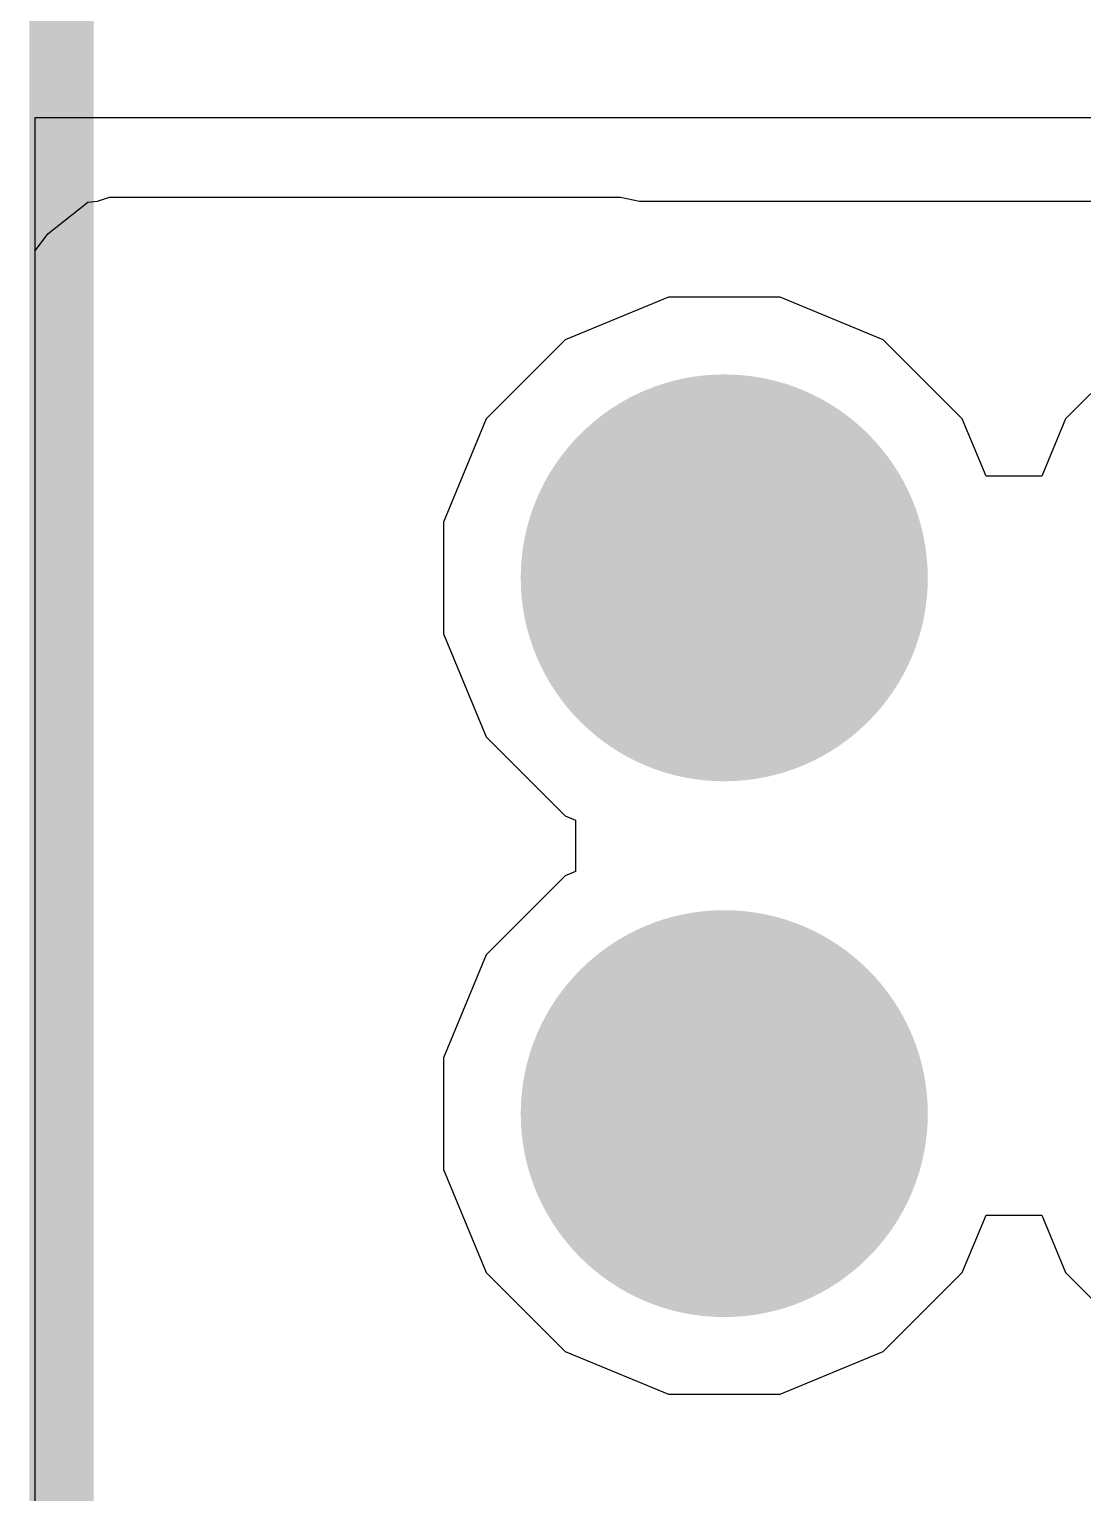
# Model space of a CAD drawing. Header units: inches. Extents: x -4 to 5258, y -4 to 5281.
# Drawn here: x 70.901 to 72.98, y 15.7 to 18.589 of the extents above; entities that cross this region are included whole.
import ezdxf

# ---------------------------------------------------------------- set-up
doc = ezdxf.new("R2010")
doc.units = ezdxf.units.IN
for name, color, linetype in [('Bottom Layer', 5, 'Continuous'), ('Bottom Solder', 6, 'Continuous'), ('Drill Drawing', 1, 'Continuous'), ('Layer 1', 16, 'Continuous'), ('Layer 2', 76, 'Continuous'), ('Top Layer', 1, 'Continuous'), ('Top Overlay', 2, 'Continuous'), ('Top Solder', 216, 'Continuous'), ('Via Holes', 16, 'Continuous')]:
    doc.layers.add(name, color=color, linetype=linetype)

# ---------------------------------------------------------------- blocks, each defined once
blk = doc.blocks.new('SOIC_8_23')
at = {"layer": 'Top Overlay'}
blk.add_lwpolyline([(1.9906, -2.4892, 0.127, 0.127, 0), (-1.9906, -2.4892, 0.127, 0.127, 0)], format="xyseb", dxfattribs=at)

msp = doc.modelspace()

# ---------------------------------------------------------------- hatches: boundary and pattern name
at = {"layer": 'Bottom Layer'}
h = msp.add_hatch(color=5, dxfattribs=at)
edge = h.paths.add_edge_path()
edge.add_arc((72.2726, 17.5059), 0.3, 0, 360)
h = msp.add_hatch(color=5, dxfattribs=at)
edge = h.paths.add_edge_path()
edge.add_arc((72.2726, 16.4482), 0.3, 0, 360)
at = {"layer": 'Bottom Solder'}
h = msp.add_hatch(color=6, dxfattribs=at)
edge = h.paths.add_edge_path()
edge.add_arc((72.2726, 17.5059), 0.4016, 0, 360)
h = msp.add_hatch(color=6, dxfattribs=at)
edge = h.paths.add_edge_path()
edge.add_arc((72.2726, 16.4482), 0.4016, 0, 360)
at = {"layer": 'Layer 1'}
h = msp.add_hatch(color=16, dxfattribs=at)
edge = h.paths.add_edge_path()
edge.add_arc((72.2726, 17.5059), 0.3, 0, 360)
h = msp.add_hatch(color=16, dxfattribs=at)
edge = h.paths.add_edge_path()
edge.add_arc((72.2726, 16.4482), 0.3, 0, 360)
at = {"layer": 'Layer 2'}
h = msp.add_hatch(color=76, dxfattribs=at)
edge = h.paths.add_edge_path()
edge.add_arc((72.2726, 17.5059), 0.3, 0, 360)
h = msp.add_hatch(color=76, dxfattribs=at)
edge = h.paths.add_edge_path()
edge.add_arc((72.2726, 16.4482), 0.3, 0, 360)
at = {"layer": 'Top Layer'}
h = msp.add_hatch(color=1, dxfattribs=at)
edge = h.paths.add_edge_path()
edge.add_arc((72.2726, 17.5059), 0.3, 0, 360)
h = msp.add_hatch(color=1, dxfattribs=at)
edge = h.paths.add_edge_path()
edge.add_arc((72.2726, 16.4482), 0.3, 0, 360)
at = {"layer": 'Top Solder'}
h = msp.add_hatch(color=216, dxfattribs=at)
edge = h.paths.add_edge_path()
edge.add_arc((72.2726, 17.5059), 0.4016, 0, 360)
h = msp.add_hatch(color=216, dxfattribs=at)
edge = h.paths.add_edge_path()
edge.add_arc((72.2726, 16.4482), 0.4016, 0, 360)
at = {"layer": 'Via Holes'}
h = msp.add_hatch(color=7, dxfattribs=at)
edge = h.paths.add_edge_path()
edge.add_arc((72.2726, 17.5059), 0.15, 0, 360)
h = msp.add_hatch(color=7, dxfattribs=at)
edge = h.paths.add_edge_path()
edge.add_arc((72.2726, 16.4482), 0.15, 0, 360)

# ---------------------------------------------------------------- linework, layer by layer
at = {"layer": 'Bottom Layer'}
for p, q in [((72.1624, 18.0599), (71.9588, 17.9755)), ((72.3828, 18.0599), (72.1624, 18.0599)), ((72.5865, 17.9755), (72.3828, 18.0599)), ((71.9588, 17.9755), (71.803, 17.8197)), ((72.7423, 17.8197), (72.5865, 17.9755)), ((73.1018, 17.9755), (72.946, 17.8197)), ((71.803, 17.8197), (71.7186, 17.6161)), ((72.7892, 17.7066), (72.7423, 17.8197)), ((72.946, 17.8197), (72.8991, 17.7066)), ((72.8991, 17.7066), (72.7892, 17.7066)), ((71.7186, 17.6161), (71.7186, 17.3957)), ((71.7186, 17.3957), (71.803, 17.1921)), ((71.803, 17.1921), (71.9588, 17.0362)), ((71.9588, 17.0362), (71.9791, 17.0278)), ((71.9791, 17.0278), (71.9791, 16.9262)), ((71.9588, 16.9179), (71.803, 16.762)), ((71.9791, 16.9262), (71.9588, 16.9179)), ((71.803, 16.762), (71.7186, 16.5584)), ((71.7186, 16.5584), (71.7186, 16.338)), ((71.7186, 16.338), (71.803, 16.1344)), ((72.7423, 16.1344), (72.7892, 16.2475)), ((72.7892, 16.2475), (72.8991, 16.2475)), ((72.8991, 16.2475), (72.946, 16.1344)), ((71.803, 16.1344), (71.9588, 15.9785)), ((72.5865, 15.9785), (72.7423, 16.1344)), ((72.946, 16.1344), (73.1018, 15.9785)), ((71.9588, 15.9785), (72.1624, 15.8942)), ((72.3828, 15.8942), (72.5865, 15.9785)), ((72.1624, 15.8942), (72.3828, 15.8942))]:
    msp.add_line(p, q, dxfattribs=at)
at = {"layer": 'Drill Drawing'}
for points in [[(72.1456, 17.6329, 0.0508, 0.0508, 0), (72.1456, 17.7599, 0.0508, 0.0508, 0)], [(72.1456, 17.7599, 0.0508, 0.0508, 0), (72.3996, 17.7599, 0.0508, 0.0508, 0)], [(72.3996, 17.6329, 0.0508, 0.0508, 0), (72.3996, 17.7599, 0.0508, 0.0508, 0)], [(72.1964, 17.5821, 0.0508, 0.0508, 0), (72.1964, 17.6583, 0.0508, 0.0508, 0)], [(72.1964, 17.6583, 0.0508, 0.0508, 0), (72.3488, 17.6583, 0.0508, 0.0508, 0)], [(72.3488, 17.5821, 0.0508, 0.0508, 0), (72.3488, 17.6583, 0.0508, 0.0508, 0)], [(72.0186, 17.3789, 0.0508, 0.0508, 0), (72.0186, 17.6329, 0.0508, 0.0508, 0)], [(72.0186, 17.6329, 0.0508, 0.0508, 0), (72.1456, 17.6329, 0.0508, 0.0508, 0)], [(72.3996, 17.6329, 0.0508, 0.0508, 0), (72.5266, 17.6329, 0.0508, 0.0508, 0)], [(72.5266, 17.3789, 0.0508, 0.0508, 0), (72.5266, 17.6329, 0.0508, 0.0508, 0)], [(72.1202, 17.4297, 0.0508, 0.0508, 0), (72.1202, 17.5821, 0.0508, 0.0508, 0)], [(72.1202, 17.5821, 0.0508, 0.0508, 0), (72.1964, 17.5821, 0.0508, 0.0508, 0)], [(72.3488, 17.5821, 0.0508, 0.0508, 0), (72.425, 17.5821, 0.0508, 0.0508, 0)], [(72.425, 17.4297, 0.0508, 0.0508, 0), (72.425, 17.5821, 0.0508, 0.0508, 0)], [(72.1202, 17.4297, 0.0508, 0.0508, 0), (72.1964, 17.4297, 0.0508, 0.0508, 0)], [(72.1964, 17.3535, 0.0508, 0.0508, 0), (72.1964, 17.4297, 0.0508, 0.0508, 0)], [(72.3488, 17.4297, 0.0508, 0.0508, 0), (72.425, 17.4297, 0.0508, 0.0508, 0)], [(72.3488, 17.3535, 0.0508, 0.0508, 0), (72.3488, 17.4297, 0.0508, 0.0508, 0)], [(72.0186, 17.3789, 0.0508, 0.0508, 0), (72.1456, 17.3789, 0.0508, 0.0508, 0)], [(72.1456, 17.2519, 0.0508, 0.0508, 0), (72.1456, 17.3789, 0.0508, 0.0508, 0)], [(72.3996, 17.3789, 0.0508, 0.0508, 0), (72.5266, 17.3789, 0.0508, 0.0508, 0)], [(72.3996, 17.2519, 0.0508, 0.0508, 0), (72.3996, 17.3789, 0.0508, 0.0508, 0)], [(72.1964, 17.3535, 0.0508, 0.0508, 0), (72.3488, 17.3535, 0.0508, 0.0508, 0)], [(72.1456, 17.2519, 0.0508, 0.0508, 0), (72.3996, 17.2519, 0.0508, 0.0508, 0)], [(72.1456, 16.5752, 0.0508, 0.0508, 0), (72.1456, 16.7022, 0.0508, 0.0508, 0)], [(72.1456, 16.7022, 0.0508, 0.0508, 0), (72.3996, 16.7022, 0.0508, 0.0508, 0)], [(72.3996, 16.5752, 0.0508, 0.0508, 0), (72.3996, 16.7022, 0.0508, 0.0508, 0)], [(72.1964, 16.5244, 0.0508, 0.0508, 0), (72.1964, 16.6006, 0.0508, 0.0508, 0)], [(72.1964, 16.6006, 0.0508, 0.0508, 0), (72.3488, 16.6006, 0.0508, 0.0508, 0)], [(72.3488, 16.5244, 0.0508, 0.0508, 0), (72.3488, 16.6006, 0.0508, 0.0508, 0)], [(72.0186, 16.3212, 0.0508, 0.0508, 0), (72.0186, 16.5752, 0.0508, 0.0508, 0)], [(72.0186, 16.5752, 0.0508, 0.0508, 0), (72.1456, 16.5752, 0.0508, 0.0508, 0)], [(72.3996, 16.5752, 0.0508, 0.0508, 0), (72.5266, 16.5752, 0.0508, 0.0508, 0)], [(72.5266, 16.3212, 0.0508, 0.0508, 0), (72.5266, 16.5752, 0.0508, 0.0508, 0)], [(72.1202, 16.372, 0.0508, 0.0508, 0), (72.1202, 16.5244, 0.0508, 0.0508, 0)], [(72.1202, 16.5244, 0.0508, 0.0508, 0), (72.1964, 16.5244, 0.0508, 0.0508, 0)], [(72.3488, 16.5244, 0.0508, 0.0508, 0), (72.425, 16.5244, 0.0508, 0.0508, 0)], [(72.425, 16.372, 0.0508, 0.0508, 0), (72.425, 16.5244, 0.0508, 0.0508, 0)], [(72.1202, 16.372, 0.0508, 0.0508, 0), (72.1964, 16.372, 0.0508, 0.0508, 0)], [(72.1964, 16.2958, 0.0508, 0.0508, 0), (72.1964, 16.372, 0.0508, 0.0508, 0)], [(72.3488, 16.372, 0.0508, 0.0508, 0), (72.425, 16.372, 0.0508, 0.0508, 0)], [(72.3488, 16.2958, 0.0508, 0.0508, 0), (72.3488, 16.372, 0.0508, 0.0508, 0)], [(72.0186, 16.3212, 0.0508, 0.0508, 0), (72.1456, 16.3212, 0.0508, 0.0508, 0)], [(72.1456, 16.1942, 0.0508, 0.0508, 0), (72.1456, 16.3212, 0.0508, 0.0508, 0)], [(72.3996, 16.3212, 0.0508, 0.0508, 0), (72.5266, 16.3212, 0.0508, 0.0508, 0)], [(72.3996, 16.1942, 0.0508, 0.0508, 0), (72.3996, 16.3212, 0.0508, 0.0508, 0)], [(72.1964, 16.2958, 0.0508, 0.0508, 0), (72.3488, 16.2958, 0.0508, 0.0508, 0)], [(72.1456, 16.1942, 0.0508, 0.0508, 0), (72.3996, 16.1942, 0.0508, 0.0508, 0)]]:
    msp.add_lwpolyline(points, format="xyseb", dxfattribs=at)
for points in [[(72.1329, 17.7599, 0.0254, 0.0254, 1), (72.1583, 17.7599, 0.0254, 0.0254, 1)], [(72.1329, 17.7599, 0.0254, 0.0254, 1), (72.1583, 17.7599, 0.0254, 0.0254, 1)], [(72.3869, 17.7599, 0.0254, 0.0254, 1), (72.4123, 17.7599, 0.0254, 0.0254, 1)], [(72.3869, 17.7599, 0.0254, 0.0254, 1), (72.4123, 17.7599, 0.0254, 0.0254, 1)], [(72.1837, 17.6583, 0.0254, 0.0254, 1), (72.2091, 17.6583, 0.0254, 0.0254, 1)], [(72.1837, 17.6583, 0.0254, 0.0254, 1), (72.2091, 17.6583, 0.0254, 0.0254, 1)], [(72.3361, 17.6583, 0.0254, 0.0254, 1), (72.3615, 17.6583, 0.0254, 0.0254, 1)], [(72.3361, 17.6583, 0.0254, 0.0254, 1), (72.3615, 17.6583, 0.0254, 0.0254, 1)], [(72.0059, 17.6329, 0.0254, 0.0254, 1), (72.0313, 17.6329, 0.0254, 0.0254, 1)], [(72.0059, 17.6329, 0.0254, 0.0254, 1), (72.0313, 17.6329, 0.0254, 0.0254, 1)], [(72.1329, 17.6329, 0.0254, 0.0254, 1), (72.1583, 17.6329, 0.0254, 0.0254, 1)], [(72.1329, 17.6329, 0.0254, 0.0254, 1), (72.1583, 17.6329, 0.0254, 0.0254, 1)], [(72.3869, 17.6329, 0.0254, 0.0254, 1), (72.4123, 17.6329, 0.0254, 0.0254, 1)], [(72.3869, 17.6329, 0.0254, 0.0254, 1), (72.4123, 17.6329, 0.0254, 0.0254, 1)], [(72.5139, 17.6329, 0.0254, 0.0254, 1), (72.5393, 17.6329, 0.0254, 0.0254, 1)], [(72.5139, 17.6329, 0.0254, 0.0254, 1), (72.5393, 17.6329, 0.0254, 0.0254, 1)], [(72.1075, 17.5821, 0.0254, 0.0254, 1), (72.1329, 17.5821, 0.0254, 0.0254, 1)], [(72.1075, 17.5821, 0.0254, 0.0254, 1), (72.1329, 17.5821, 0.0254, 0.0254, 1)], [(72.1837, 17.5821, 0.0254, 0.0254, 1), (72.2091, 17.5821, 0.0254, 0.0254, 1)], [(72.1837, 17.5821, 0.0254, 0.0254, 1), (72.2091, 17.5821, 0.0254, 0.0254, 1)], [(72.3361, 17.5821, 0.0254, 0.0254, 1), (72.3615, 17.5821, 0.0254, 0.0254, 1)], [(72.3361, 17.5821, 0.0254, 0.0254, 1), (72.3615, 17.5821, 0.0254, 0.0254, 1)], [(72.4123, 17.5821, 0.0254, 0.0254, 1), (72.4377, 17.5821, 0.0254, 0.0254, 1)], [(72.4123, 17.5821, 0.0254, 0.0254, 1), (72.4377, 17.5821, 0.0254, 0.0254, 1)], [(72.1075, 17.4297, 0.0254, 0.0254, 1), (72.1329, 17.4297, 0.0254, 0.0254, 1)], [(72.1075, 17.4297, 0.0254, 0.0254, 1), (72.1329, 17.4297, 0.0254, 0.0254, 1)], [(72.1837, 17.4297, 0.0254, 0.0254, 1), (72.2091, 17.4297, 0.0254, 0.0254, 1)], [(72.1837, 17.4297, 0.0254, 0.0254, 1), (72.2091, 17.4297, 0.0254, 0.0254, 1)], [(72.3361, 17.4297, 0.0254, 0.0254, 1), (72.3615, 17.4297, 0.0254, 0.0254, 1)], [(72.3361, 17.4297, 0.0254, 0.0254, 1), (72.3615, 17.4297, 0.0254, 0.0254, 1)], [(72.4123, 17.4297, 0.0254, 0.0254, 1), (72.4377, 17.4297, 0.0254, 0.0254, 1)], [(72.4123, 17.4297, 0.0254, 0.0254, 1), (72.4377, 17.4297, 0.0254, 0.0254, 1)], [(72.0059, 17.3789, 0.0254, 0.0254, 1), (72.0313, 17.3789, 0.0254, 0.0254, 1)], [(72.0059, 17.3789, 0.0254, 0.0254, 1), (72.0313, 17.3789, 0.0254, 0.0254, 1)], [(72.1329, 17.3789, 0.0254, 0.0254, 1), (72.1583, 17.3789, 0.0254, 0.0254, 1)], [(72.1329, 17.3789, 0.0254, 0.0254, 1), (72.1583, 17.3789, 0.0254, 0.0254, 1)], [(72.3869, 17.3789, 0.0254, 0.0254, 1), (72.4123, 17.3789, 0.0254, 0.0254, 1)], [(72.3869, 17.3789, 0.0254, 0.0254, 1), (72.4123, 17.3789, 0.0254, 0.0254, 1)], [(72.5139, 17.3789, 0.0254, 0.0254, 1), (72.5393, 17.3789, 0.0254, 0.0254, 1)], [(72.5139, 17.3789, 0.0254, 0.0254, 1), (72.5393, 17.3789, 0.0254, 0.0254, 1)], [(72.1837, 17.3535, 0.0254, 0.0254, 1), (72.2091, 17.3535, 0.0254, 0.0254, 1)], [(72.1837, 17.3535, 0.0254, 0.0254, 1), (72.2091, 17.3535, 0.0254, 0.0254, 1)], [(72.3361, 17.3535, 0.0254, 0.0254, 1), (72.3615, 17.3535, 0.0254, 0.0254, 1)], [(72.3361, 17.3535, 0.0254, 0.0254, 1), (72.3615, 17.3535, 0.0254, 0.0254, 1)], [(72.1329, 17.2519, 0.0254, 0.0254, 1), (72.1583, 17.2519, 0.0254, 0.0254, 1)], [(72.1329, 17.2519, 0.0254, 0.0254, 1), (72.1583, 17.2519, 0.0254, 0.0254, 1)], [(72.3869, 17.2519, 0.0254, 0.0254, 1), (72.4123, 17.2519, 0.0254, 0.0254, 1)], [(72.3869, 17.2519, 0.0254, 0.0254, 1), (72.4123, 17.2519, 0.0254, 0.0254, 1)], [(72.1329, 16.7022, 0.0254, 0.0254, 1), (72.1583, 16.7022, 0.0254, 0.0254, 1)], [(72.1329, 16.7022, 0.0254, 0.0254, 1), (72.1583, 16.7022, 0.0254, 0.0254, 1)], [(72.3869, 16.7022, 0.0254, 0.0254, 1), (72.4123, 16.7022, 0.0254, 0.0254, 1)], [(72.3869, 16.7022, 0.0254, 0.0254, 1), (72.4123, 16.7022, 0.0254, 0.0254, 1)], [(72.1837, 16.6006, 0.0254, 0.0254, 1), (72.2091, 16.6006, 0.0254, 0.0254, 1)], [(72.1837, 16.6006, 0.0254, 0.0254, 1), (72.2091, 16.6006, 0.0254, 0.0254, 1)], [(72.3361, 16.6006, 0.0254, 0.0254, 1), (72.3615, 16.6006, 0.0254, 0.0254, 1)], [(72.3361, 16.6006, 0.0254, 0.0254, 1), (72.3615, 16.6006, 0.0254, 0.0254, 1)], [(72.0059, 16.5752, 0.0254, 0.0254, 1), (72.0313, 16.5752, 0.0254, 0.0254, 1)], [(72.0059, 16.5752, 0.0254, 0.0254, 1), (72.0313, 16.5752, 0.0254, 0.0254, 1)], [(72.1329, 16.5752, 0.0254, 0.0254, 1), (72.1583, 16.5752, 0.0254, 0.0254, 1)], [(72.1329, 16.5752, 0.0254, 0.0254, 1), (72.1583, 16.5752, 0.0254, 0.0254, 1)], [(72.3869, 16.5752, 0.0254, 0.0254, 1), (72.4123, 16.5752, 0.0254, 0.0254, 1)], [(72.3869, 16.5752, 0.0254, 0.0254, 1), (72.4123, 16.5752, 0.0254, 0.0254, 1)], [(72.5139, 16.5752, 0.0254, 0.0254, 1), (72.5393, 16.5752, 0.0254, 0.0254, 1)], [(72.5139, 16.5752, 0.0254, 0.0254, 1), (72.5393, 16.5752, 0.0254, 0.0254, 1)], [(72.1075, 16.5244, 0.0254, 0.0254, 1), (72.1329, 16.5244, 0.0254, 0.0254, 1)], [(72.1075, 16.5244, 0.0254, 0.0254, 1), (72.1329, 16.5244, 0.0254, 0.0254, 1)], [(72.1837, 16.5244, 0.0254, 0.0254, 1), (72.2091, 16.5244, 0.0254, 0.0254, 1)], [(72.1837, 16.5244, 0.0254, 0.0254, 1), (72.2091, 16.5244, 0.0254, 0.0254, 1)], [(72.3361, 16.5244, 0.0254, 0.0254, 1), (72.3615, 16.5244, 0.0254, 0.0254, 1)], [(72.3361, 16.5244, 0.0254, 0.0254, 1), (72.3615, 16.5244, 0.0254, 0.0254, 1)], [(72.4123, 16.5244, 0.0254, 0.0254, 1), (72.4377, 16.5244, 0.0254, 0.0254, 1)], [(72.4123, 16.5244, 0.0254, 0.0254, 1), (72.4377, 16.5244, 0.0254, 0.0254, 1)], [(72.1075, 16.372, 0.0254, 0.0254, 1), (72.1329, 16.372, 0.0254, 0.0254, 1)], [(72.1075, 16.372, 0.0254, 0.0254, 1), (72.1329, 16.372, 0.0254, 0.0254, 1)], [(72.1837, 16.372, 0.0254, 0.0254, 1), (72.2091, 16.372, 0.0254, 0.0254, 1)], [(72.1837, 16.372, 0.0254, 0.0254, 1), (72.2091, 16.372, 0.0254, 0.0254, 1)], [(72.3361, 16.372, 0.0254, 0.0254, 1), (72.3615, 16.372, 0.0254, 0.0254, 1)], [(72.3361, 16.372, 0.0254, 0.0254, 1), (72.3615, 16.372, 0.0254, 0.0254, 1)], [(72.4123, 16.372, 0.0254, 0.0254, 1), (72.4377, 16.372, 0.0254, 0.0254, 1)], [(72.4123, 16.372, 0.0254, 0.0254, 1), (72.4377, 16.372, 0.0254, 0.0254, 1)], [(72.0059, 16.3212, 0.0254, 0.0254, 1), (72.0313, 16.3212, 0.0254, 0.0254, 1)], [(72.0059, 16.3212, 0.0254, 0.0254, 1), (72.0313, 16.3212, 0.0254, 0.0254, 1)], [(72.1329, 16.3212, 0.0254, 0.0254, 1), (72.1583, 16.3212, 0.0254, 0.0254, 1)], [(72.1329, 16.3212, 0.0254, 0.0254, 1), (72.1583, 16.3212, 0.0254, 0.0254, 1)], [(72.3869, 16.3212, 0.0254, 0.0254, 1), (72.4123, 16.3212, 0.0254, 0.0254, 1)], [(72.3869, 16.3212, 0.0254, 0.0254, 1), (72.4123, 16.3212, 0.0254, 0.0254, 1)], [(72.5139, 16.3212, 0.0254, 0.0254, 1), (72.5393, 16.3212, 0.0254, 0.0254, 1)], [(72.5139, 16.3212, 0.0254, 0.0254, 1), (72.5393, 16.3212, 0.0254, 0.0254, 1)], [(72.1837, 16.2958, 0.0254, 0.0254, 1), (72.2091, 16.2958, 0.0254, 0.0254, 1)], [(72.1837, 16.2958, 0.0254, 0.0254, 1), (72.2091, 16.2958, 0.0254, 0.0254, 1)], [(72.3361, 16.2958, 0.0254, 0.0254, 1), (72.3615, 16.2958, 0.0254, 0.0254, 1)], [(72.3361, 16.2958, 0.0254, 0.0254, 1), (72.3615, 16.2958, 0.0254, 0.0254, 1)], [(72.1329, 16.1942, 0.0254, 0.0254, 1), (72.1583, 16.1942, 0.0254, 0.0254, 1)], [(72.1329, 16.1942, 0.0254, 0.0254, 1), (72.1583, 16.1942, 0.0254, 0.0254, 1)], [(72.3869, 16.1942, 0.0254, 0.0254, 1), (72.4123, 16.1942, 0.0254, 0.0254, 1)], [(72.3869, 16.1942, 0.0254, 0.0254, 1), (72.4123, 16.1942, 0.0254, 0.0254, 1)]]:
    msp.add_lwpolyline(points, format="xyseb", close=True, dxfattribs=at)
at = {"layer": 'Layer 1'}
for p, q in [((72.1624, 18.0599), (71.9588, 17.9755)), ((72.3828, 18.0599), (72.1624, 18.0599)), ((72.5865, 17.9755), (72.3828, 18.0599)), ((71.9588, 17.9755), (71.803, 17.8197)), ((72.7423, 17.8197), (72.5865, 17.9755)), ((73.1018, 17.9755), (72.946, 17.8197)), ((71.803, 17.8197), (71.7186, 17.6161)), ((72.7892, 17.7066), (72.7423, 17.8197)), ((72.946, 17.8197), (72.8991, 17.7066)), ((72.8991, 17.7066), (72.7892, 17.7066)), ((71.7186, 17.6161), (71.7186, 17.3957)), ((71.7186, 17.3957), (71.803, 17.1921)), ((71.803, 17.1921), (71.9588, 17.0362)), ((71.9588, 17.0362), (71.9791, 17.0278)), ((71.9791, 17.0278), (71.9791, 16.9262)), ((71.9588, 16.9179), (71.803, 16.762)), ((71.9791, 16.9262), (71.9588, 16.9179)), ((71.803, 16.762), (71.7186, 16.5584)), ((71.7186, 16.5584), (71.7186, 16.338)), ((71.7186, 16.338), (71.803, 16.1344)), ((72.7423, 16.1344), (72.7892, 16.2475)), ((72.7892, 16.2475), (72.8991, 16.2475)), ((72.8991, 16.2475), (72.946, 16.1344)), ((71.803, 16.1344), (71.9588, 15.9785)), ((72.5865, 15.9785), (72.7423, 16.1344)), ((72.946, 16.1344), (73.1018, 15.9785)), ((71.9588, 15.9785), (72.1624, 15.8942)), ((72.3828, 15.8942), (72.5865, 15.9785)), ((72.1624, 15.8942), (72.3828, 15.8942))]:
    msp.add_line(p, q, dxfattribs=at)
at = {"layer": 'Layer 2'}
for p, q in [((70.9127, 5.5516), (70.9127, 18.4147)), ((70.9127, 18.4147), (76.1362, 18.4147))]:
    msp.add_line(p, q, dxfattribs=at)
at = {"layer": 'Top Layer'}
for p, q in [((70.938, 18.1849), (71.0167, 18.2478)), ((71.0167, 18.2478), (71.0356, 18.2498)), ((71.0356, 18.2498), (71.0597, 18.2572)), ((71.0597, 18.2572), (72.0678, 18.2572)), ((72.0678, 18.2572), (72.1055, 18.2497)), ((72.1055, 18.2497), (73.5329, 18.2497)), ((70.9127, 18.1513), (70.938, 18.1849)), ((70.9127, 5.5516), (70.9127, 18.1513))]:
    msp.add_line(p, q, dxfattribs=at)

# ---------------------------------------------------------------- block references
at = {"rotation": 270}
msp.add_blockref('SOIC_8_23', (73.4539, 16.8379), dxfattribs=at)

doc.saveas('drawing.dxf')
